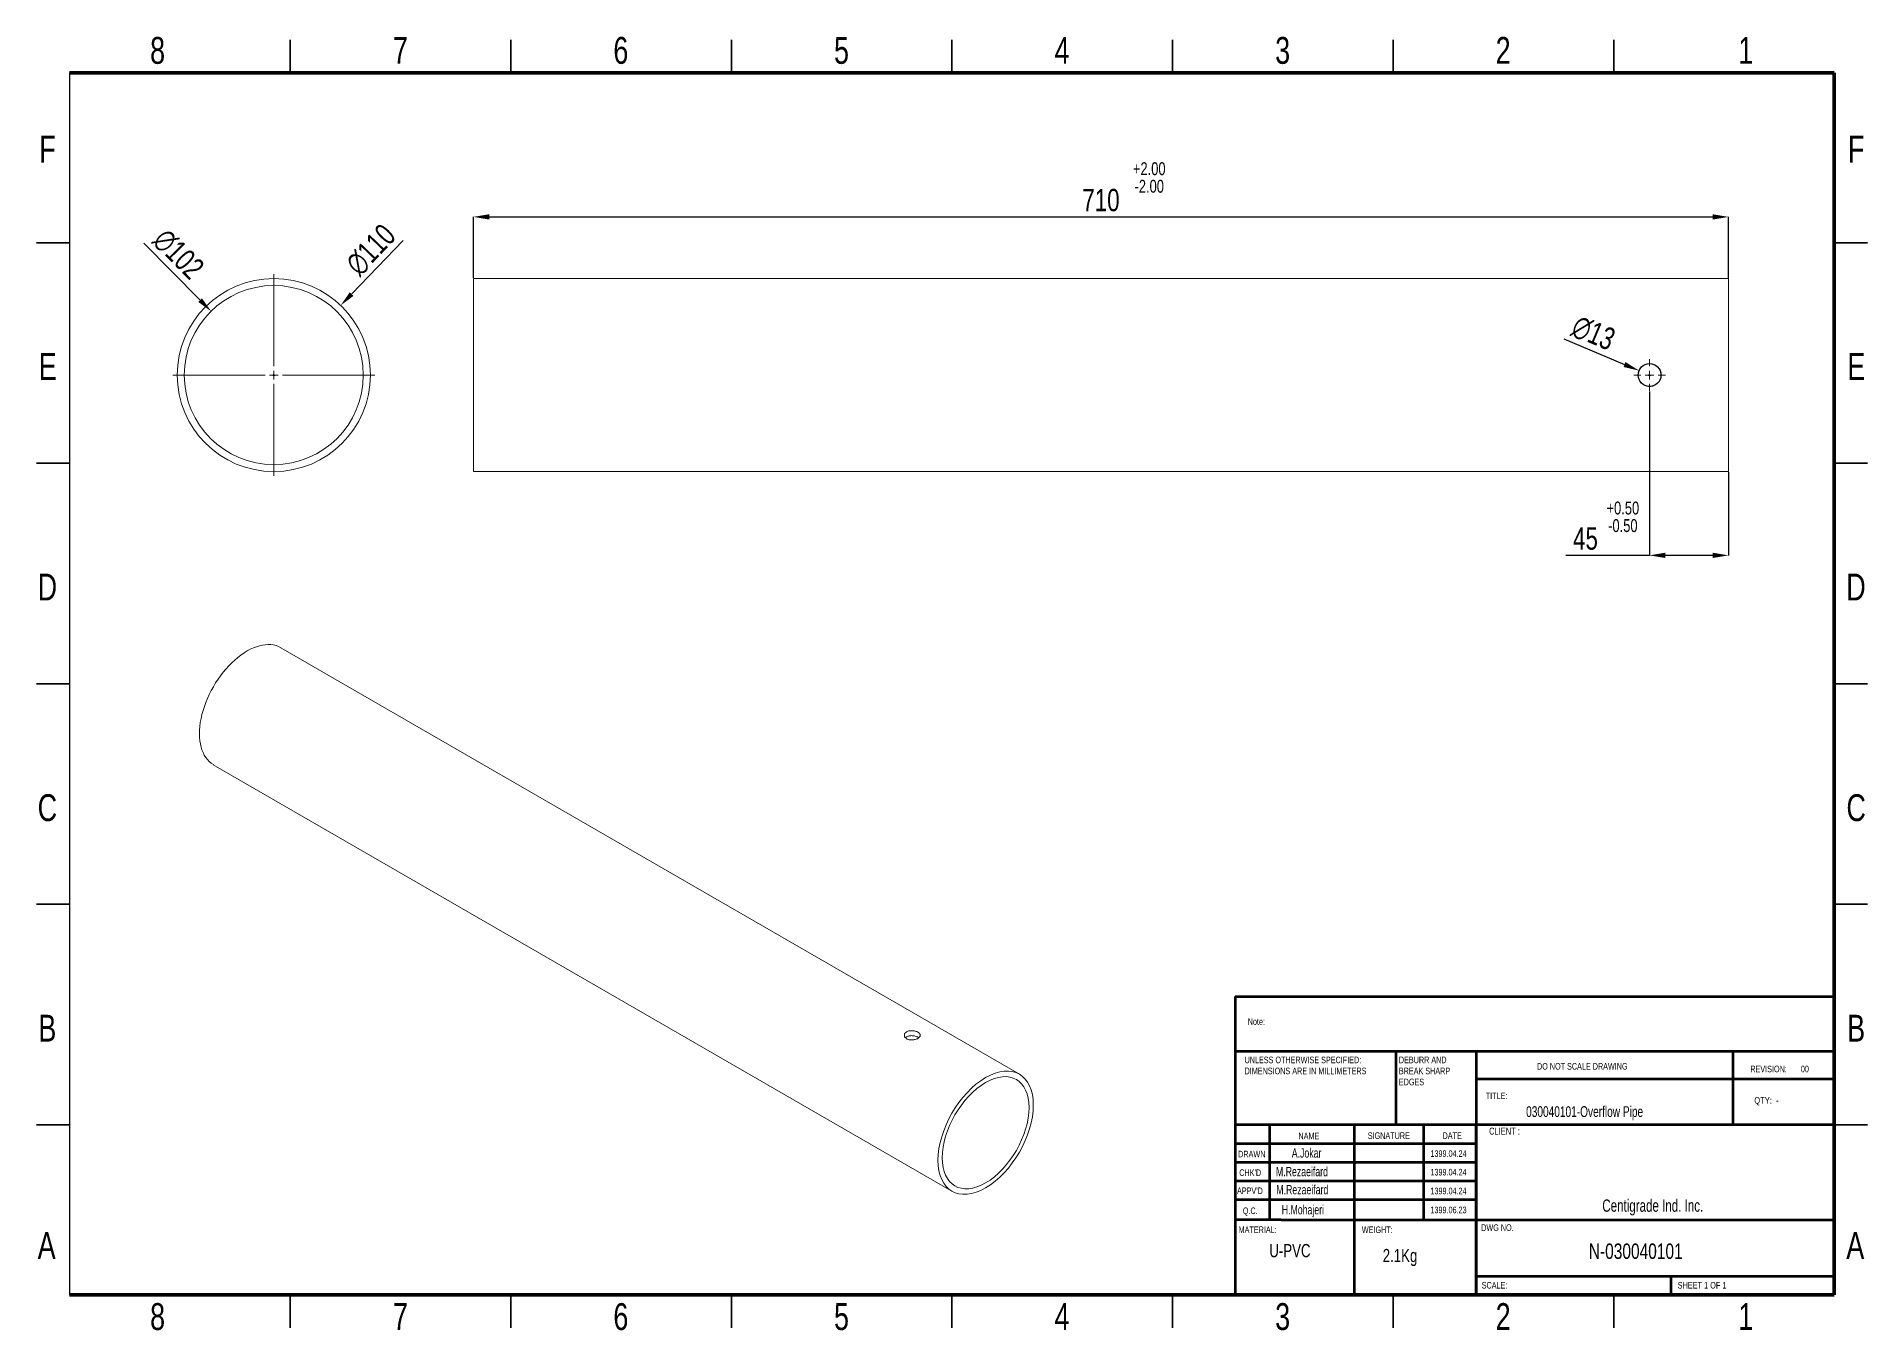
# Model space of a CAD drawing. Header units: millimetres. Extents: x 1261 to 2304, y 178 to 915.
import ezdxf

# ---------------------------------------------------------------- set-up
doc = ezdxf.new("R2010")
doc.units = ezdxf.units.MM
doc.styles.add('SLDTEXTSTYLE0', font='TXT', dxfattribs={"width": 0.75})
doc.styles.add('SLDTEXTSTYLE1', font='TXT', dxfattribs={"width": 0.686449})
doc.styles.add('SLDTEXTSTYLE2', font='TXT', dxfattribs={"width": 0.652778})
doc.styles.add('SLDTEXTSTYLE3', font='TXT', dxfattribs={"width": 0.692308})
doc.styles.add('SLDTEXTSTYLE4', font='TXT', dxfattribs={"width": 0.7})
doc.styles.add('SLDTEXTSTYLE5', font='TXT', dxfattribs={"width": 0.678571})
doc.dimstyles.new('SLDDIMSTYLE30', dxfattribs={"dimscale": 6, "dimtxt": 2.116667, "dimasz": 1.5, "dimexe": 0, "dimexo": 0.0625, "dimgap": 0.529167, "dimtad": 1, "dimdec": 0, "dimrnd": 1e-09, "dimzin": 12, "dimdsep": 46, "dimtxsty": 'SLDTEXTSTYLE0', "dimcen": 0.09, "dimadec": 0, "dimazin": 3, "dimtfac": 1, "dimtdec": 0, "dimtofl": 0, "dimtmove": 0, "dimatfit": 3, "dimfxl": 1, "dimfrac": 2, "dimtolj": 1, "dimtzin": 12, "dimarcsym": 0})

# ---------------------------------------------------------------- blocks, each defined once
blk = doc.blocks.new('SW_NOTE_62')
at = {"color": 0, "linetype": 'Continuous', "lineweight": 0, "char_height": 1.5, "attachment_point": 1, "style": 'SLDTEXTSTYLE0'}
for s, insert in [('UNLESS OTHERWISE SPECIFIED:', (0, 1.93)), ('DIMENSIONS ARE IN MILLIMETERS', (0, -0.57))]:
    blk.add_mtext(s, dxfattribs=dict(at, insert=insert))
blk = doc.blocks.new('SW_NOTE_63')
at = {"color": 0, "linetype": 'Continuous', "lineweight": 0, "char_height": 1.5, "attachment_point": 1, "style": 'SLDTEXTSTYLE0'}
for s, insert in [('DEBURR AND', (0, 1.93)), ('BREAK SHARP', (0, -0.57)), ('EDGES', (0, -3.07))]:
    blk.add_mtext(s, dxfattribs=dict(at, insert=insert))
blk = doc.blocks.new('SW_CENTERMARKSYMBOL_2')
at = {"color": 0, "linetype": 'Continuous', "lineweight": 0}
for p, q in [((-0.5, 0), (-0.9, 0)), ((0, 0), (-0.25, 0)), ((0, 0.5), (0, 0.9)), ((0, 0), (0, 0.25)), ((0, 0), (0, -0.25)), ((0, 0), (0.25, 0)), ((0.5, 0), (0.9, 0)), ((0, -0.5), (0, -0.9))]:
    blk.add_line(p, q, dxfattribs=at)
blk = doc.blocks.new('SW_CENTERMARKSYMBOL_3')
at = {"color": 0, "linetype": 'Continuous', "lineweight": 0}
for p, q in [((0, 0.5), (0, 5.75)), ((-0.5, 0), (-5.75, 0)), ((0, 0), (-0.25, 0)), ((0, 0), (0, 0.25)), ((0, 0), (0, -0.25)), ((0, 0), (0.25, 0)), ((0.5, 0), (5.75, 0)), ((0, -0.5), (0, -5.75))]:
    blk.add_line(p, q, dxfattribs=at)
blk = doc.blocks.new('*D5')
at = {"color": 0, "lineweight": -2, "transparency": 16777216}
for p, q in [((1509.6, 778.1), (1509.6, 812.8)), ((1518.6, 812.8), (2215.6, 812.8)), ((2224.6, 778.1), (2224.6, 812.8))]:
    blk.add_line(p, q, dxfattribs=at)
at = {"color": 0, "transparency": 16777216}
for points in [[(1518.6, 814.3), (1518.6, 811.3), (1509.6, 812.8)], [(2215.6, 814.3), (2215.6, 811.3), (2224.6, 812.8)]]:
    blk.add_solid(points, dxfattribs=at)
at = {"layer": 'Defpoints', "color": 0, "transparency": 16777216}
for p in [(2224.6, 812.8), (1509.6, 777.7), (2224.6, 777.7)]:
    blk.add_point(p, dxfattribs=at)
at = {"color": 0, "transparency": 16777216, "insert": (1867.1, 822.3), "char_height": 12.7, "attachment_point": 5, "style": 'SLDTEXTSTYLE0'}
blk.add_mtext('\\A1;710', dxfattribs=at)
blk = doc.blocks.new('*D6')
at = {"color": 0, "lineweight": -2, "transparency": 16777216}
for p, q in [((1469.6, 799.4), (1440.3, 768.9)), ((1395.4, 722.7), (1396.5, 722.7)), ((1395.9, 722.2), (1395.9, 723.2))]:
    blk.add_line(p, q, dxfattribs=at)
at = {"color": 0, "transparency": 16777216}
blk.add_solid([(1439.2, 769.9), (1441.3, 767.8), (1434, 762.4)], dxfattribs=at)
at = {"layer": 'Defpoints', "color": 0, "transparency": 16777216}
for p in [(1434, 762.4), (1357.8, 683)]:
    blk.add_point(p, dxfattribs=at)
at = {"color": 0, "transparency": 16777216, "insert": (1451.2, 794), "char_height": 12.7, "attachment_point": 5, "rotation": 46.1618, "style": 'SLDTEXTSTYLE0'}
blk.add_mtext('\\A1;∅110', dxfattribs=at)
blk = doc.blocks.new('*D7')
at = {"color": 0, "lineweight": -2, "transparency": 16777216}
for p, q in [((1321.9, 797.9), (1353.8, 765.5)), ((1395.4, 722.7), (1396.5, 722.7)), ((1395.9, 722.2), (1395.9, 723.2))]:
    blk.add_line(p, q, dxfattribs=at)
at = {"color": 0, "transparency": 16777216}
blk.add_solid([(1354.9, 766.5), (1352.8, 764.4), (1360.2, 759)], dxfattribs=at)
at = {"layer": 'Defpoints', "color": 0, "transparency": 16777216}
for p in [(1360.2, 759), (1431.7, 686.4)]:
    blk.add_point(p, dxfattribs=at)
at = {"color": 0, "transparency": 16777216, "insert": (1341.5, 791.6), "char_height": 12.7, "attachment_point": 5, "rotation": 314.5583, "style": 'SLDTEXTSTYLE0'}
blk.add_mtext('\\A1;∅102', dxfattribs=at)
blk = doc.blocks.new('*D8')
at = {"color": 0, "lineweight": -2, "transparency": 16777216}
for p, q in [((2179.6, 713.3), (2179.6, 620)), ((2224.6, 667.3), (2224.6, 620)), ((2179.6, 620), (2132, 620)), ((2215.6, 620), (2188.6, 620))]:
    blk.add_line(p, q, dxfattribs=at)
at = {"color": 0, "transparency": 16777216}
for points in [[(2188.6, 621.5), (2188.6, 618.5), (2179.6, 620)], [(2215.6, 621.5), (2215.6, 618.5), (2224.6, 620)]]:
    blk.add_solid(points, dxfattribs=at)
at = {"layer": 'Defpoints', "color": 0, "transparency": 16777216}
for p in [(2179.6, 713.7), (2224.6, 667.7), (2224.6, 620)]:
    blk.add_point(p, dxfattribs=at)
at = {"color": 0, "transparency": 16777216, "insert": (2143.1, 629.5), "char_height": 12.7, "attachment_point": 5, "style": 'SLDTEXTSTYLE0'}
blk.add_mtext('\\A1;45', dxfattribs=at)
blk = doc.blocks.new('*D9')
at = {"color": 0, "lineweight": -2, "transparency": 16777216}
for p, q in [((2130.7, 743.3), (2165.4, 728.7)), ((2179.1, 722.7), (2180.2, 722.7)), ((2179.6, 722.2), (2179.6, 723.2))]:
    blk.add_line(p, q, dxfattribs=at)
at = {"color": 0, "transparency": 16777216}
blk.add_solid([(2165.9, 730.1), (2164.8, 727.3), (2173.7, 725.2)], dxfattribs=at)
at = {"layer": 'Defpoints', "color": 0, "transparency": 16777216}
for p in [(2173.7, 725.2), (2185.6, 720.2)]:
    blk.add_point(p, dxfattribs=at)
at = {"color": 0, "transparency": 16777216, "insert": (2147.6, 746.6), "char_height": 12.7, "attachment_point": 5, "rotation": 337.1377, "style": 'SLDTEXTSTYLE0'}
blk.add_mtext('\\A1;∅13', dxfattribs=at)

msp = doc.modelspace()

# ---------------------------------------------------------------- linework, layer by layer
at = {"linetype": 'Continuous', "lineweight": 35}
for p, q in [((1405.3, 894.9), (1405.3, 913.7)), ((1530.9, 894.9), (1530.9, 913.7)), ((1656.6, 894.9), (1656.6, 913.7)), ((1782.2, 913.7), (1782.2, 894.9)), ((1782.2, 894.9), (1782.2, 913.7)), ((1907.9, 894.9), (1907.9, 913.7)), ((2033.5, 894.9), (2033.5, 913.7)), ((2159.2, 894.9), (2159.2, 913.7)), ((1279.6, 798.1), (1260.8, 798.1)), ((2284.8, 798.1), (2303.7, 798.1)), ((1279.6, 672.5), (1260.8, 672.5)), ((2284.8, 672.5), (2303.7, 672.5)), ((1260.8, 546.8), (1279.6, 546.8)), ((1279.6, 546.8), (1260.8, 546.8)), ((2303.7, 546.8), (2284.8, 546.8)), ((2284.8, 546.8), (2303.7, 546.8)), ((1279.6, 421.2), (1260.8, 421.2)), ((2284.8, 421.2), (2303.7, 421.2)), ((1279.6, 295.5), (1260.8, 295.5)), ((2284.8, 295.5), (2303.7, 295.5)), ((1405.3, 198.8), (1405.3, 179.9)), ((1530.9, 198.8), (1530.9, 179.9)), ((1656.6, 198.8), (1656.6, 179.9)), ((1782.2, 179.9), (1782.2, 198.8)), ((1782.2, 198.8), (1782.2, 179.9)), ((1907.9, 198.8), (1907.9, 179.9)), ((2033.5, 198.8), (2033.5, 179.9)), ((2159.2, 198.8), (2159.2, 179.9))]:
    msp.add_line(p, q, dxfattribs=at)
at = {"linetype": 'Continuous', "lineweight": 70}
for p, q in [((1279.6, 894.9), (2284.8, 894.9)), ((2284.8, 894.9), (2284.8, 198.8)), ((2284.8, 198.8), (1279.6, 198.8))]:
    msp.add_line(p, q, dxfattribs=at)
msp.add_line((1279.6, 894.9), (1279.6, 198.8))
at = {"lineweight": 13}
for p, q in [((2224.6, 777.7), (1509.6, 777.7)), ((1509.6, 667.7), (1509.6, 777.7)), ((2224.6, 667.7), (2224.6, 777.7)), ((1509.6, 667.7), (2224.6, 667.7))]:
    msp.add_line(p, q, dxfattribs=at)
at = {"color": 0, "linetype": 'Continuous', "lineweight": 0, "extrusion": (-1.11022e-16, 0.816497, 0.57735)}
for p, q in [((1399.9, 567.4), (1820.7, 324.5)), ((1361.4, 500.7), (1782.2, 257.8))]:
    msp.add_line(p, q, dxfattribs=at)
at = {"linetype": 'Continuous', "lineweight": 50}
for p, q in [((1943.6, 368.6), (2284.8, 368.6)), ((1943.6, 368.6), (1943.6, 337.6)), ((1943.6, 337.6), (2284.8, 337.6)), ((1943.6, 337.6), (1943.6, 199.4)), ((2035.1, 337.6), (2035.1, 295.5)), ((2080.8, 337.6), (2080.8, 198.8)), ((2227.3, 295.5), (2227.3, 337.6)), ((2284.8, 321.6), (2080.8, 321.6)), ((2284.8, 295.5), (1943.6, 295.5)), ((1963.2, 295.5), (1963.2, 241.5)), ((2011.4, 295.5), (2011.4, 199.4)), ((2050.9, 295.5), (2050.9, 241.5)), ((2080.8, 199.4), (2080.8, 295.5)), ((2080.8, 284.8), (1943.6, 284.8)), ((2080.8, 274.2), (1943.6, 274.2)), ((2080.8, 263.5), (1943.6, 263.5)), ((2080.8, 252.8), (1943.6, 252.8)), ((1969.7, 241.5), (1943.6, 241.5)), ((1969.7, 241.5), (2284.8, 241.5)), ((2080.8, 209.4), (2284.8, 209.4)), ((2191.9, 198.8), (2191.9, 209.4))]:
    msp.add_line(p, q, dxfattribs=at)
at = {"lineweight": 13}
for radius in [55, 51]:
    msp.add_circle((1395.9, 722.7), radius, dxfattribs=at)
msp.add_circle((2179.6, 722.7), 6.5)
msp.add_circle((2179.6, 722.7), 6.5)
at = {"color": 0, "linetype": 'Continuous', "lineweight": 0}
for centre, major_axis, start_param, end_param in [((1380.7, 534.1), (19.2, 33.3), 0, 3.141593), ((1801.4, 291.1), (-19.2, -33.3), -3.926991, 2.356194)]:
    msp.add_ellipse(centre, major_axis=major_axis, ratio=0.57735, start_param=start_param, end_param=end_param, dxfattribs=at)
at = {"color": 0, "linetype": 'Continuous', "lineweight": 0, "extrusion": (0, 0, -1)}
msp.add_ellipse((1801.4, 291.1), major_axis=(17.5, 30.3), ratio=0.57735, start_param=-5.497787, end_param=0.785398, dxfattribs=at)
at = {"lineweight": 13}
msp.add_open_spline([(2173.1, 722.7), (2173.1, 723.1), (2173.2, 723.6), (2173.3, 724.2), (2173.4, 724.4), (2173.5, 724.8), (2173.6, 725), (2173.8, 725.6), (2174, 726), (2174.5, 726.7), (2174.7, 727), (2175.3, 727.6), (2175.7, 727.9), (2176.2, 728.2), (2176.4, 728.3), (2176.8, 728.5), (2177.1, 728.7), (2177.5, 728.9), (2178, 729), (2178.2, 729), (2178.8, 729.2), (2179.2, 729.2), (2180.1, 729.2), (2180.5, 729.2), (2181.3, 729), (2181.7, 728.9), (2182.3, 728.6), (2182.5, 728.5), (2182.9, 728.3), (2183.1, 728.2), (2183.6, 727.9), (2183.9, 727.6), (2184.5, 727), (2184.8, 726.7), (2185.2, 726.1), (2185.3, 726), (2185.5, 725.6), (2185.6, 725.4), (2185.8, 724.8), (2185.9, 724.4), (2186.1, 723.6), (2186.1, 723.1), (2186.1, 722.3), (2186.1, 721.9), (2186, 721.2), (2185.9, 721), (2185.8, 720.6), (2185.7, 720.2), (2185.5, 719.8), (2185.3, 719.5), (2185.2, 719.3), (2184.8, 718.7), (2184.5, 718.4), (2183.9, 717.8), (2183.6, 717.5), (2182.9, 717.1), (2182.5, 716.9), (2181.9, 716.6), (2181.7, 716.6), (2181.3, 716.4), (2181.1, 716.4), (2180.5, 716.3), (2180.1, 716.2), (2179.2, 716.2), (2178.8, 716.2), (2178.2, 716.4), (2178, 716.4), (2177.6, 716.5), (2177.4, 716.6), (2176.8, 716.9), (2176.4, 717.1), (2175.7, 717.5), (2175.3, 717.8), (2174.7, 718.4), (2174.5, 718.7), (2174.1, 719.3), (2174, 719.5), (2173.8, 719.8), (2173.7, 720), (2173.5, 720.6), (2173.4, 721), (2173.2, 721.9), (2173.1, 722.3), (2173.1, 722.7)], degree=3, knots=[0, 0, 0, 0, 0.03125, 0.03125, 0.046875, 0.046875, 0.0625, 0.0625, 0.09375, 0.09375, 0.125, 0.125, 0.15625, 0.15625, 0.171875, 0.171875, 0.1875, 0.203125, 0.203125, 0.21875, 0.21875, 0.25, 0.25, 0.28125, 0.28125, 0.3125, 0.3125, 0.328125, 0.328125, 0.34375, 0.34375, 0.375, 0.375, 0.40625, 0.40625, 0.421875, 0.421875, 0.4375, 0.4375, 0.46875, 0.46875, 0.5, 0.5, 0.53125, 0.53125, 0.546875, 0.546875, 0.5625, 0.578125, 0.578125, 0.59375, 0.59375, 0.625, 0.625, 0.65625, 0.65625, 0.6875, 0.6875, 0.703125, 0.703125, 0.71875, 0.71875, 0.75, 0.75, 0.78125, 0.78125, 0.796875, 0.796875, 0.8125, 0.8125, 0.84375, 0.84375, 0.875, 0.875, 0.90625, 0.90625, 0.921875, 0.921875, 0.9375, 0.9375, 0.96875, 0.96875, 1, 1, 1, 1], dxfattribs=at)
at = {"color": 0, "linetype": 'Continuous', "lineweight": 0}
for points, knots in [([(1756.4, 344.6), (1756.2, 344.8), (1756, 344.9), (1755.7, 345.2), (1755.5, 345.4), (1755.3, 345.7), (1755.2, 345.9), (1755.1, 346.2), (1755.1, 346.4), (1755.1, 346.8), (1755.1, 347), (1755.2, 347.3), (1755.3, 347.5), (1755.5, 347.9), (1755.7, 348), (1756, 348.3), (1756.2, 348.5), (1756.6, 348.7), (1756.8, 348.8), (1757.3, 349), (1757.6, 349.1), (1758.2, 349.2), (1758.5, 349.2), (1759, 349.2), (1759.3, 349.2), (1759.9, 349.2), (1760.2, 349.2), (1760.8, 349.1), (1761.1, 349), (1761.6, 348.9), (1761.9, 348.8), (1762.4, 348.6), (1762.6, 348.5), (1763, 348.2), (1763.2, 348.1), (1763.6, 347.8), (1763.7, 347.7), (1763.9, 347.4), (1764, 347.2), (1764.2, 346.9), (1764.2, 346.8), (1764.2, 346.5), (1764.2, 346.3), (1764, 346), (1763.9, 345.8), (1763.7, 345.5), (1763.6, 345.4), (1763.2, 345.1), (1763, 345), (1762.6, 344.7), (1762.4, 344.6), (1761.9, 344.4), (1761.6, 344.3), (1761.1, 344.2), (1760.8, 344.1), (1760.2, 344), (1759.9, 344), (1759.3, 344), (1759, 344), (1758.5, 344), (1758.2, 344), (1757.6, 344.2), (1757.3, 344.2), (1756.8, 344.4), (1756.6, 344.5), (1756.4, 344.6)], [0, 0, 0, 0, 1.225466, 1.225466, 2.450932, 2.450932, 3.676398, 3.676398, 4.901864, 4.901864, 6.127322, 6.127322, 7.35278, 7.35278, 8.578238, 8.578238, 9.803695, 9.803695, 11.029153, 11.029153, 12.254611, 12.254611, 13.480069, 13.480069, 14.705527, 14.705527, 15.930993, 15.930993, 17.156459, 17.156459, 18.381925, 18.381925, 19.607391, 19.607391, 20.832857, 20.832857, 22.058323, 22.058323, 23.283789, 23.283789, 24.509255, 24.509255, 25.734713, 25.734713, 26.96017, 26.96017, 28.185628, 28.185628, 29.411086, 29.411086, 30.636544, 30.636544, 31.862002, 31.862002, 33.08746, 33.08746, 34.312918, 34.312918, 35.538384, 35.538384, 36.76385, 36.76385, 37.989316, 37.989316, 39.214782, 39.214782, 39.214782, 39.214782]), ([(1763.3, 345.2), (1763.2, 345.3), (1763, 345.4), (1762.6, 345.6), (1762.4, 345.7), (1761.9, 345.9), (1761.6, 346), (1761.1, 346.2), (1760.8, 346.2), (1760.2, 346.3), (1759.9, 346.3), (1759.3, 346.4), (1759, 346.4), (1758.5, 346.3), (1758.2, 346.3), (1757.6, 346.2), (1757.3, 346.1), (1756.8, 345.9), (1756.6, 345.8), (1756.2, 345.6), (1756, 345.5), (1755.8, 345.3), (1755.8, 345.2), (1755.7, 345.2)], [18.614592, 18.614592, 18.614592, 18.614592, 19.611558, 19.611558, 20.837286, 20.837286, 22.063015, 22.063015, 23.288743, 23.288743, 24.514472, 24.514472, 25.740188, 25.740188, 26.965904, 26.965904, 28.191621, 28.191621, 29.417337, 29.417337, 30.643054, 30.643054, 31.010543, 31.010543, 31.010543, 31.010543])]:
    msp.add_open_spline(points, degree=3, knots=knots, dxfattribs=at)

# ---------------------------------------------------------------- block references
at = {"lineweight": 13, "xscale": 10.00000000000001, "yscale": 10.00000000000001, "zscale": 10.00000000000001}
for name, p in [('SW_CENTERMARKSYMBOL_3', (1395.9, 722.7)), ('SW_CENTERMARKSYMBOL_2', (2179.6, 722.7))]:
    msp.add_blockref(name, p, dxfattribs=at)
at = {"linetype": 'Continuous', "lineweight": 0, "xscale": 2.513041677144702, "yscale": 2.513041677144702, "zscale": 2.513041677144702}
for name, p in [('SW_NOTE_62', (1948.9, 329.6)), ('SW_NOTE_63', (2036.8, 329.6))]:
    msp.add_blockref(name, p, dxfattribs=at)

# ---------------------------------------------------------------- texts
at = {"linetype": 'Continuous', "lineweight": 0}
for s, insert, char_height, attachment_point, style in [('8', (1329.7, 915.3), 15.3, 2, 'SLDTEXTSTYLE0'), ('7', (1468, 915.3), 15.3, 2, 'SLDTEXTSTYLE0'), ('6', (1593.6, 915.3), 15.3, 2, 'SLDTEXTSTYLE0'), ('5', (1719.3, 915.3), 15.3, 2, 'SLDTEXTSTYLE0'), ('4', (1844.9, 915.3), 15.3, 2, 'SLDTEXTSTYLE0'), ('3', (1970.6, 915.3), 15.3, 2, 'SLDTEXTSTYLE0'), ('2', (2096.2, 915.3), 15.3, 2, 'SLDTEXTSTYLE0'), ('1', (2234.4, 915.3), 15.3, 2, 'SLDTEXTSTYLE0'), ('F', (1266.9, 859), 15.3, 2, 'SLDTEXTSTYLE0'), ('F', (2297.3, 859), 15.3, 2, 'SLDTEXTSTYLE0'), ('E', (1267.1, 735.2), 15.3, 2, 'SLDTEXTSTYLE0'), ('E', (2297.4, 735.2), 15.3, 2, 'SLDTEXTSTYLE0'), ('D', (1266.9, 609.6), 15.3, 2, 'SLDTEXTSTYLE0'), ('D', (2297.2, 609.6), 15.3, 2, 'SLDTEXTSTYLE0'), ('C', (1266.9, 483.9), 15.3, 2, 'SLDTEXTSTYLE0'), ('C', (2297.3, 483.9), 15.3, 2, 'SLDTEXTSTYLE0'), ('B', (1266.9, 358.3), 15.3, 2, 'SLDTEXTSTYLE0'), ('Note:', (1950.7, 356.3), 3.77, 1, 'SLDTEXTSTYLE0'), ('B', (2297.3, 358.3), 15.3, 2, 'SLDTEXTSTYLE0'), ('DO NOT SCALE DRAWING', (2115.5, 330.8), 3.77, 1, 'SLDTEXTSTYLE0'), ('REVISION:       00', (2237, 329.3), 3.77, 1, 'SLDTEXTSTYLE2'), ('TITLE:', (2086.3, 314), 3.77, 1, 'SLDTEXTSTYLE0'), ('030040101-Overflow Pipe', (2109.3, 306.2), 6.157, 1, 'SLDTEXTSTYLE4'), ('QTY:  -', (2239.3, 311.4), 3.77, 1, 'SLDTEXTSTYLE5'), ('CLIENT :', (2088.2, 294), 3.99, 1, 'SLDTEXTSTYLE4'), ('A.Jokar', (1975.8, 282.2), 5.32, 1, 'SLDTEXTSTYLE4'), ('NAME', (1979.6, 291.1), 3.77, 1, 'SLDTEXTSTYLE0'), ('SIGNATURE', (2019.1, 291.3), 3.77, 1, 'SLDTEXTSTYLE0'), ('DATE', (2061.7, 291.3), 3.77, 1, 'SLDTEXTSTYLE0'), ('DRAWN', (1945.2, 280.8), 3.77, 1, 'SLDTEXTSTYLE1'), ('M.Rezaeifard', (1966.8, 271.6), 5.319, 1, 'SLDTEXTSTYLE4'), ('1399.04.24', (2054.8, 281.1), 3.77, 1, 'SLDTEXTSTYLE0'), ("CHK'D", (1945.9, 270.2), 3.77, 1, 'SLDTEXTSTYLE0'), ('M.Rezaeifard', (1967, 261.3), 5.319, 1, 'SLDTEXTSTYLE4'), ('1399.04.24', (2054.8, 270.5), 3.77, 1, 'SLDTEXTSTYLE0'), ("APPV'D", (1944.6, 259.9), 3.77, 1, 'SLDTEXTSTYLE0'), ('1399.04.24', (2054.8, 259.8), 3.77, 1, 'SLDTEXTSTYLE0'), ('Centigrade Ind. Inc.', (2152.7, 253.1), 7.037, 1, 'SLDTEXTSTYLE4'), ('Q.C.', (1947.9, 248.5), 3.77, 1, 'SLDTEXTSTYLE0'), ('H.Mohajeri', (1970.1, 249.9), 5.32, 1, 'SLDTEXTSTYLE4'), ('1399.06.23', (2054.8, 249), 3.77, 1, 'SLDTEXTSTYLE0'), ('A', (1266.5, 234.5), 15.3, 2, 'SLDTEXTSTYLE0'), ('MATERIAL:', (1945.5, 237.7), 3.77, 1, 'SLDTEXTSTYLE0'), ('WEIGHT:', (2015.7, 237.7), 3.77, 1, 'SLDTEXTSTYLE0'), ('DWG NO.', (2083.7, 238.9), 3.77, 1, 'SLDTEXTSTYLE0'), ('A', (2296.8, 234.5), 15.3, 2, 'SLDTEXTSTYLE0'), ('U-PVC', (1963, 227.7), 7.53, 1, 'SLDTEXTSTYLE0'), ('2.1Kg', (2027.6, 224.9), 7.53, 1, 'SLDTEXTSTYLE0'), ('N-030040101', (2145, 228), 8.796, 1, 'SLDTEXTSTYLE0'), ('SCALE:', (2084, 206.1), 3.77, 1, 'SLDTEXTSTYLE0'), ('SHEET 1 OF 1', (2195.6, 206.1), 3.77, 1, 'SLDTEXTSTYLE3'), ('8', (1329.7, 194), 15.3, 2, 'SLDTEXTSTYLE0'), ('7', (1468, 194), 15.3, 2, 'SLDTEXTSTYLE0'), ('6', (1593.6, 194), 15.3, 2, 'SLDTEXTSTYLE0'), ('5', (1719.3, 194), 15.3, 2, 'SLDTEXTSTYLE0'), ('4', (1844.9, 194), 15.3, 2, 'SLDTEXTSTYLE0'), ('3', (1970.6, 194), 15.3, 2, 'SLDTEXTSTYLE0'), ('2', (2096.2, 194), 15.3, 2, 'SLDTEXTSTYLE0'), ('1', (2234.4, 194), 15.3, 2, 'SLDTEXTSTYLE0')]:
    msp.add_mtext(s, dxfattribs=dict(at, insert=insert, char_height=char_height, attachment_point=attachment_point, style=style))
at = {"char_height": 7.33, "attachment_point": 5, "style": 'SLDTEXTSTYLE0'}
for s, insert in [('\\A1;+2.00', (1894.6, 840.2)), ('\\A1;-2.00', (1894.6, 830.2)), ('\\A1;+0.50', (2164.4, 646.9)), ('\\A1;-0.50', (2164.4, 636.9))]:
    msp.add_mtext(s, dxfattribs=dict(at, insert=insert))

# ---------------------------------------------------------------- dimensions: what is measured, and where the dimension line sits
dim = msp.add_linear_dim(base=(2224.6, 812.8), p1=(1509.6, 777.7), p2=(2224.6, 777.7), text='710', dimstyle='SLDDIMSTYLE30')
dim.commit()
dim.dimension.update_dxf_attribs({"geometry": '*D5', "text_midpoint": (1867.1, 822.3)})
for p1, p2, picture, middle in [((1431.7, 686.4), (1360.2, 759), '*D7', (1341.5, 791.6)), ((1357.8, 683), (1434, 762.4), '*D6', (1451.2, 794)), ((2185.6, 720.2), (2173.7, 725.2), '*D9', (2147.6, 746.6))]:
    dim = msp.add_diameter_dim_2p(p1=p1, p2=p2, dimstyle='SLDDIMSTYLE30')
    dim.commit()
    dim.dimension.update_dxf_attribs({"geometry": picture, "text_midpoint": middle})
dim = msp.add_linear_dim(base=(2224.6, 620), p1=(2179.6, 713.7), p2=(2224.6, 667.7), dimstyle='SLDDIMSTYLE30')
dim.commit()
dim.dimension.update_dxf_attribs({"geometry": '*D8', "text_midpoint": (2143.1, 620), "dimtype": 160})

doc.saveas('drawing.dxf')
